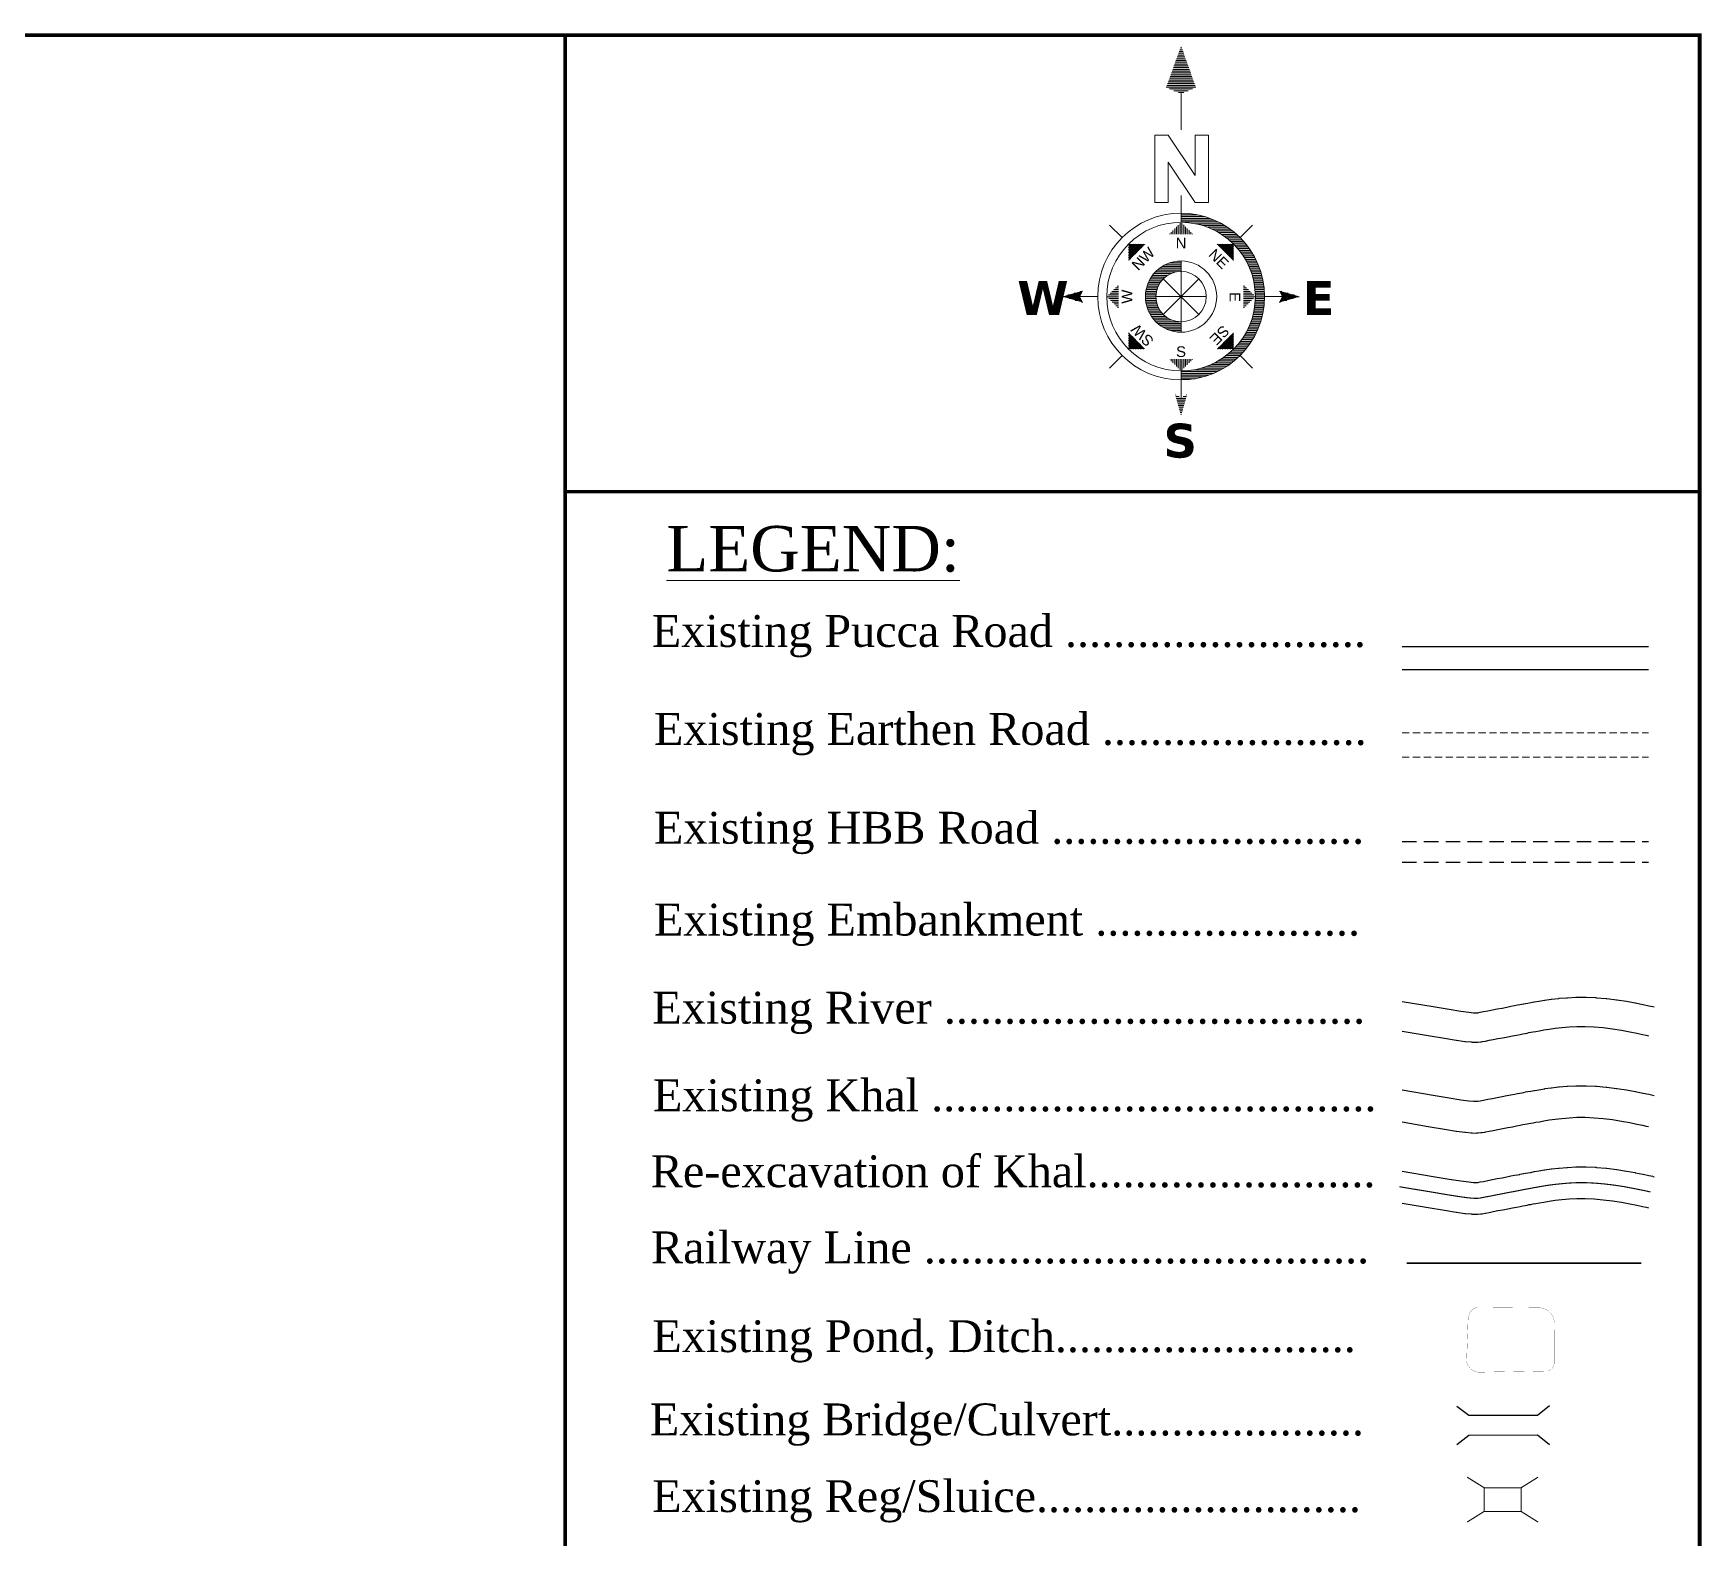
# Model space of a CAD drawing. Header units: millimetres. Extents: x 103 to 31621, y -111783 to -48.
# Drawn here: x 30475 to 31621, y -110786 to -109752 of the extents above; entities that cross this region are included whole.
import ezdxf
from ezdxf.enums import TextEntityAlignment as Align

# ---------------------------------------------------------------- set-up
doc = ezdxf.new("R2010")
doc.units = ezdxf.units.MM
doc.header["$MEASUREMENT"] = 0
for name, pattern in [('CENTERX2', [4, 2.5, -0.5, 0.5, -0.5]), ('DASHED2', [0.375, 0.25, -0.125]), ('HIDDENX2', [0.75, 0.5, -0.25]), ('PHANTOM2', [1.25, 0.625, -0.125, 0.125, -0.125, 0.125, -0.125])]:
    doc.linetypes.add(name, pattern=pattern)
for name, color, linetype in [('boundary', 7, 'Continuous'), ('Earthen Emb', 42, 'Continuous'), ('HBB_BFS Road', 7, 'DASHED2'), ('Khal', 4, 'Continuous'), ('RIVER', 150, 'Continuous')]:
    doc.layers.add(name, color=color, linetype=linetype)
for name, color, linetype, lineweight in [('Bridge or Culvert', 7, 'Continuous', 25), ('Earthan Road', 7, 'DASHED2', 9), ('Existing Str', 7, 'PHANTOM2', 35), ('line', 10, 'Continuous', 9), ('OUTLINE', 7, 'Continuous', 15), ('p2', 32, 'Continuous', 15), ('Pond or Ditch', 7, 'Continuous', 9), ('PUCCA ROAD', 1, 'Continuous', 30), ('Rail Line', 14, 'TRACKS', 35)]:
    doc.layers.add(name, color=color, linetype=linetype, lineweight=lineweight)
doc.styles.add('b', font='times.ttf')
doc.styles.add('LEG', font='romantic.ttf')
doc.styles.add('Romans', font='arial.ttf')
doc.styles.get("Standard").update_dxf_attribs({"font": 'arial.ttf'})
doc.linetypes.add('TRACKS', pattern='A,0.15,[130,ltypeshp.shx,S=0.25,R=0,X=0,Y=0],0.15', length=0.3)
pattern_1 = [(360, (26.19663, 31.512), (2e-14, 0.2822134), [])]
pattern_2 = [(360, (26.19663, 27.11894), (2e-14, 0.2822134), [])]
pattern_3 = [(180, (26.19663, 27.11894), (2e-14, 0.2822134), [])]
pattern_4 = [(45, (26.19663, 27.11894), (-0.199555, 0.199555), [])]
pattern_5 = [(90, (26.19663, 27.11894), (-0.2822134, 2e-14), [])]
pattern_6 = [(135, (26.19663, 27.11894), (-0.199555, -0.199555), [])]
pattern_7 = [(180, (26.19663, 27.11894), (-2e-14, -0.2822134), [])]
pattern_8 = [(225, (26.19663, 27.11894), (0.199555, -0.199555), [])]
pattern_9 = [(270, (26.19663, 27.11894), (0.2822134, -2e-14), [])]
pattern_10 = [(315, (26.19663, 27.11894), (0.199555, 0.199555), [])]

# ---------------------------------------------------------------- blocks, each defined once
blk = doc.blocks.new('A$C5FE22593')
h = blk.add_hatch()
h.set_pattern_fill('_USER', color=11, scale=0.282213, style=0, pattern_type=0)
h.set_pattern_definition(pattern_1)
h.paths.add_polyline_path([(26.2, 66.79), (23.84, 60.2), (26.2, 59.26), (28.55, 60.2)])
h = blk.add_hatch()
h.set_pattern_fill('_USER', color=11, scale=0.282213, style=0, pattern_type=0)
h.set_pattern_definition(pattern_1)
h.paths.add_polyline_path([(26.2, 66.79), (23.84, 60.2), (26.2, 59.26), (28.55, 60.2)])
h = blk.add_hatch()
h.set_pattern_fill('_USER', color=11, scale=0.282213, style=0, pattern_type=0)
h.set_pattern_definition(pattern_1)
h.paths.add_polyline_path([(26.2, 66.79), (23.84, 60.2), (26.2, 59.26), (28.55, 60.2)])
h = blk.add_hatch()
h.set_pattern_fill('_USER', color=11, scale=0.282213, style=0, pattern_type=0)
h.set_pattern_definition(pattern_1)
h.paths.add_polyline_path([(26.2, 66.79), (23.84, 60.2), (26.2, 59.26), (28.55, 60.2)])
h = blk.add_hatch(color=11)
h.paths.add_polyline_path([(26.2, 15.36), (26.2, 13.92, 1), (26.2, 40.32), (26.2, 38.88, -1)])
h.paths.add_polyline_path([(26.2, 31.11), (26.2, 32.76, 1), (26.2, 21.47), (26.2, 23.13, -1)])
h = blk.add_hatch(color=11)
h.paths.add_polyline_path([(26.2, 15.36), (26.2, 13.92, 1), (26.2, 40.32), (26.2, 38.88, -1)])
h.paths.add_polyline_path([(26.2, 31.11), (26.2, 32.76, 1), (26.2, 21.47), (26.2, 23.13, -1)])
h = blk.add_hatch(color=11)
h.paths.add_polyline_path([(26.2, 15.36), (26.2, 13.92, 1), (26.2, 40.32), (26.2, 38.88, -1)])
h.paths.add_polyline_path([(26.2, 31.11), (26.2, 32.76, 1), (26.2, 21.47), (26.2, 23.13, -1)])
h = blk.add_hatch(color=11)
h.paths.add_polyline_path([(26.2, 15.36), (26.2, 13.92, 1), (26.2, 40.32), (26.2, 38.88, -1)])
h.paths.add_polyline_path([(26.2, 31.11), (26.2, 32.76, 1), (26.2, 21.47), (26.2, 23.13, -1)])
h = blk.add_hatch()
h.set_pattern_fill('_USER', color=11, scale=0.282213, style=0, pattern_type=0)
h.set_pattern_definition(pattern_2)
h.paths.add_polyline_path([(39.4, 27.12, 0.414214), (26.2, 40.32), (26.2, 38.88, -0.414214), (37.96, 27.12, -0.414214), (26.2, 15.36), (26.2, 13.92, 0.414214)])
h = blk.add_hatch()
h.set_pattern_fill('_USER', color=11, scale=0.282213, style=0, pattern_type=0)
h.set_pattern_definition(pattern_2)
h.paths.add_polyline_path([(39.4, 27.12, 0.414214), (26.2, 40.32), (26.2, 38.88, -0.414214), (37.96, 27.12, -0.414214), (26.2, 15.36), (26.2, 13.92, 0.414214)])
h = blk.add_hatch()
h.set_pattern_fill('_USER', color=11, scale=0.282213, style=0, pattern_type=0)
h.set_pattern_definition(pattern_2)
h.paths.add_polyline_path([(39.4, 27.12, 0.414214), (26.2, 40.32), (26.2, 38.88, -0.414214), (37.96, 27.12, -0.414214), (26.2, 15.36), (26.2, 13.92, 0.414214)])
h = blk.add_hatch()
h.set_pattern_fill('_USER', color=11, scale=0.282213, style=0, pattern_type=0)
h.set_pattern_definition(pattern_2)
h.paths.add_polyline_path([(39.4, 27.12, 0.414214), (26.2, 40.32), (26.2, 38.88, -0.414214), (37.96, 27.12, -0.414214), (26.2, 15.36), (26.2, 13.92, 0.414214)])
h = blk.add_hatch()
h.set_pattern_fill('_USER', color=11, scale=0.282213, angle=90, style=0, pattern_type=0)
h.set_pattern_definition(pattern_5)
h.paths.add_polyline_path([(28.08, 37), (26.2, 38.88), (24.32, 37)])
h = blk.add_hatch()
h.set_pattern_fill('_USER', color=11, scale=0.282213, angle=90, style=0, pattern_type=0)
h.set_pattern_definition(pattern_5)
h.paths.add_polyline_path([(28.08, 37), (26.2, 38.88), (24.32, 37)])
h = blk.add_hatch()
h.set_pattern_fill('_USER', color=11, scale=0.282213, angle=90, style=0, pattern_type=0)
h.set_pattern_definition(pattern_5)
h.paths.add_polyline_path([(28.08, 37), (26.2, 38.88), (24.32, 37)])
h = blk.add_hatch()
h.set_pattern_fill('_USER', color=11, scale=0.282213, angle=90, style=0, pattern_type=0)
h.set_pattern_definition(pattern_5)
h.paths.add_polyline_path([(28.08, 37), (26.2, 38.88), (24.32, 37)])
h = blk.add_hatch()
h.set_pattern_fill('_USER', color=11, scale=0.282213, angle=135, style=0, pattern_type=0)
h.set_pattern_definition(pattern_6)
h.paths.add_polyline_path([(20.54, 35.43), (17.88, 35.43), (17.88, 32.77)])
h = blk.add_hatch()
h.set_pattern_fill('_USER', color=11, scale=0.282213, angle=135, style=0, pattern_type=0)
h.set_pattern_definition(pattern_6)
h.paths.add_polyline_path([(20.54, 35.43), (17.88, 35.43), (17.88, 32.77)])
h = blk.add_hatch()
h.set_pattern_fill('_USER', color=11, scale=0.282213, angle=135, style=0, pattern_type=0)
h.set_pattern_definition(pattern_6)
h.paths.add_polyline_path([(20.54, 35.43), (17.88, 35.43), (17.88, 32.77)])
h = blk.add_hatch()
h.set_pattern_fill('_USER', color=11, scale=0.282213, angle=135, style=0, pattern_type=0)
h.set_pattern_definition(pattern_6)
h.paths.add_polyline_path([(20.54, 35.43), (17.88, 35.43), (17.88, 32.77)])
h = blk.add_hatch()
h.set_pattern_fill('_USER', color=11, scale=0.282213, angle=45, style=0, pattern_type=0)
h.set_pattern_definition(pattern_4)
h.paths.add_polyline_path([(34.51, 32.77), (34.51, 35.43), (31.85, 35.43)])
h = blk.add_hatch()
h.set_pattern_fill('_USER', color=11, scale=0.282213, angle=45, style=0, pattern_type=0)
h.set_pattern_definition(pattern_4)
h.paths.add_polyline_path([(34.51, 32.77), (34.51, 35.43), (31.85, 35.43)])
h = blk.add_hatch()
h.set_pattern_fill('_USER', color=11, scale=0.282213, angle=45, style=0, pattern_type=0)
h.set_pattern_definition(pattern_4)
h.paths.add_polyline_path([(34.51, 32.77), (34.51, 35.43), (31.85, 35.43)])
h = blk.add_hatch()
h.set_pattern_fill('_USER', color=11, scale=0.282213, angle=45, style=0, pattern_type=0)
h.set_pattern_definition(pattern_4)
h.paths.add_polyline_path([(34.51, 32.77), (34.51, 35.43), (31.85, 35.43)])
h = blk.add_hatch()
h.set_pattern_fill('_USER', color=11, scale=0.282213, style=0, pattern_type=0)
h.set_pattern_definition(pattern_2)
h.paths.add_polyline_path([(26.2, 31.11), (26.2, 32.76, 0.414214), (20.55, 27.12, 0.414214), (26.2, 21.47), (26.2, 23.13, -0.414214), (22.21, 27.12, -0.414214)])
h = blk.add_hatch()
h.set_pattern_fill('_USER', color=11, scale=0.282213, style=0, pattern_type=0)
h.set_pattern_definition(pattern_2)
h.paths.add_polyline_path([(26.2, 31.11), (26.2, 32.76, 0.414214), (20.55, 27.12, 0.414214), (26.2, 21.47), (26.2, 23.13, -0.414214), (22.21, 27.12, -0.414214)])
h = blk.add_hatch()
h.set_pattern_fill('_USER', color=11, scale=0.282213, style=0, pattern_type=0)
h.set_pattern_definition(pattern_2)
h.paths.add_polyline_path([(26.2, 31.11), (26.2, 32.76, 0.414214), (20.55, 27.12, 0.414214), (26.2, 21.47), (26.2, 23.13, -0.414214), (22.21, 27.12, -0.414214)])
h = blk.add_hatch()
h.set_pattern_fill('_USER', color=11, scale=0.282213, style=0, pattern_type=0)
h.set_pattern_definition(pattern_2)
h.paths.add_polyline_path([(26.2, 31.11), (26.2, 32.76, 0.414214), (20.55, 27.12, 0.414214), (26.2, 21.47), (26.2, 23.13, -0.414214), (22.21, 27.12, -0.414214)])
h = blk.add_hatch()
h.set_pattern_fill('_USER', color=11, scale=0.282213, style=0, pattern_type=0)
h.set_pattern_definition(pattern_3)
h.paths.add_polyline_path([(10.67, 26.18), (10.2, 27.12), (10.67, 28.06), (7.38, 27.12)])
h = blk.add_hatch()
h.set_pattern_fill('_USER', color=11, scale=0.282213, style=0, pattern_type=0)
h.set_pattern_definition(pattern_3)
h.paths.add_polyline_path([(10.67, 26.18), (10.2, 27.12), (10.67, 28.06), (7.38, 27.12)])
h = blk.add_hatch()
h.set_pattern_fill('_USER', color=11, scale=0.282213, style=0, pattern_type=0)
h.set_pattern_definition(pattern_3)
h.paths.add_polyline_path([(10.67, 26.18), (10.2, 27.12), (10.67, 28.06), (7.38, 27.12)])
h = blk.add_hatch()
h.set_pattern_fill('_USER', color=11, scale=0.282213, style=0, pattern_type=0)
h.set_pattern_definition(pattern_3)
h.paths.add_polyline_path([(10.67, 26.18), (10.2, 27.12), (10.67, 28.06), (7.38, 27.12)])
h = blk.add_hatch()
h.set_pattern_fill('_USER', color=11, scale=0.282213, angle=180, style=0, pattern_type=0)
h.set_pattern_definition(pattern_7)
h.paths.add_polyline_path([(16.32, 29), (14.44, 27.12), (16.32, 25.24)])
h = blk.add_hatch()
h.set_pattern_fill('_USER', color=11, scale=0.282213, angle=180, style=0, pattern_type=0)
h.set_pattern_definition(pattern_7)
h.paths.add_polyline_path([(16.32, 29), (14.44, 27.12), (16.32, 25.24)])
h = blk.add_hatch()
h.set_pattern_fill('_USER', color=11, scale=0.282213, angle=180, style=0, pattern_type=0)
h.set_pattern_definition(pattern_7)
h.paths.add_polyline_path([(16.32, 29), (14.44, 27.12), (16.32, 25.24)])
h = blk.add_hatch()
h.set_pattern_fill('_USER', color=11, scale=0.282213, angle=180, style=0, pattern_type=0)
h.set_pattern_definition(pattern_7)
h.paths.add_polyline_path([(16.32, 29), (14.44, 27.12), (16.32, 25.24)])
h = blk.add_hatch()
h.set_pattern_fill('_USER', color=11, scale=0.282213, style=0, pattern_type=0)
h.set_pattern_definition(pattern_2)
h.paths.add_polyline_path([(36.07, 29), (36.07, 25.24), (37.96, 27.12)])
h = blk.add_hatch()
h.set_pattern_fill('_USER', color=11, scale=0.282213, style=0, pattern_type=0)
h.set_pattern_definition(pattern_2)
h.paths.add_polyline_path([(36.07, 29), (36.07, 25.24), (37.96, 27.12)])
h = blk.add_hatch()
h.set_pattern_fill('_USER', color=11, scale=0.282213, style=0, pattern_type=0)
h.set_pattern_definition(pattern_2)
h.paths.add_polyline_path([(36.07, 29), (36.07, 25.24), (37.96, 27.12)])
h = blk.add_hatch()
h.set_pattern_fill('_USER', color=11, scale=0.282213, style=0, pattern_type=0)
h.set_pattern_definition(pattern_2)
h.paths.add_polyline_path([(36.07, 29), (36.07, 25.24), (37.96, 27.12)])
h = blk.add_hatch()
h.set_pattern_fill('_USER', color=11, scale=0.282213, style=0, pattern_type=0)
h.set_pattern_definition(pattern_2)
h.paths.add_polyline_path([(45.01, 27.12), (41.72, 28.06), (42.19, 27.12), (41.72, 26.18)])
h = blk.add_hatch()
h.set_pattern_fill('_USER', color=11, scale=0.282213, style=0, pattern_type=0)
h.set_pattern_definition(pattern_2)
h.paths.add_polyline_path([(45.01, 27.12), (41.72, 28.06), (42.19, 27.12), (41.72, 26.18)])
h = blk.add_hatch()
h.set_pattern_fill('_USER', color=11, scale=0.282213, style=0, pattern_type=0)
h.set_pattern_definition(pattern_2)
h.paths.add_polyline_path([(45.01, 27.12), (41.72, 28.06), (42.19, 27.12), (41.72, 26.18)])
h = blk.add_hatch()
h.set_pattern_fill('_USER', color=11, scale=0.282213, style=0, pattern_type=0)
h.set_pattern_definition(pattern_2)
h.paths.add_polyline_path([(45.01, 27.12), (41.72, 28.06), (42.19, 27.12), (41.72, 26.18)])
h = blk.add_hatch()
h.set_pattern_fill('_USER', color=11, scale=0.282213, angle=-135, style=0, pattern_type=0)
h.set_pattern_definition(pattern_8)
h.paths.add_polyline_path([(17.88, 21.46), (17.88, 18.8), (20.54, 18.8)])
h = blk.add_hatch()
h.set_pattern_fill('_USER', color=11, scale=0.282213, angle=-135, style=0, pattern_type=0)
h.set_pattern_definition(pattern_8)
h.paths.add_polyline_path([(17.88, 21.46), (17.88, 18.8), (20.54, 18.8)])
h = blk.add_hatch()
h.set_pattern_fill('_USER', color=11, scale=0.282213, angle=-135, style=0, pattern_type=0)
h.set_pattern_definition(pattern_8)
h.paths.add_polyline_path([(17.88, 21.46), (17.88, 18.8), (20.54, 18.8)])
h = blk.add_hatch()
h.set_pattern_fill('_USER', color=11, scale=0.282213, angle=-135, style=0, pattern_type=0)
h.set_pattern_definition(pattern_8)
h.paths.add_polyline_path([(17.88, 21.46), (17.88, 18.8), (20.54, 18.8)])
h = blk.add_hatch()
h.set_pattern_fill('_USER', color=11, scale=0.282213, angle=-45, style=0, pattern_type=0)
h.set_pattern_definition(pattern_10)
h.paths.add_polyline_path([(31.85, 18.8), (34.51, 18.8), (34.51, 21.46)])
h = blk.add_hatch()
h.set_pattern_fill('_USER', color=11, scale=0.282213, angle=-45, style=0, pattern_type=0)
h.set_pattern_definition(pattern_10)
h.paths.add_polyline_path([(31.85, 18.8), (34.51, 18.8), (34.51, 21.46)])
h = blk.add_hatch()
h.set_pattern_fill('_USER', color=11, scale=0.282213, angle=-45, style=0, pattern_type=0)
h.set_pattern_definition(pattern_10)
h.paths.add_polyline_path([(31.85, 18.8), (34.51, 18.8), (34.51, 21.46)])
h = blk.add_hatch()
h.set_pattern_fill('_USER', color=11, scale=0.282213, angle=-45, style=0, pattern_type=0)
h.set_pattern_definition(pattern_10)
h.paths.add_polyline_path([(31.85, 18.8), (34.51, 18.8), (34.51, 21.46)])
h = blk.add_hatch()
h.set_pattern_fill('_USER', color=11, scale=0.282213, angle=-90, style=0, pattern_type=0)
h.set_pattern_definition(pattern_9)
h.paths.add_polyline_path([(24.32, 17.24), (26.2, 15.36), (28.08, 17.24)])
h = blk.add_hatch()
h.set_pattern_fill('_USER', color=11, scale=0.282213, angle=-90, style=0, pattern_type=0)
h.set_pattern_definition(pattern_9)
h.paths.add_polyline_path([(24.32, 17.24), (26.2, 15.36), (28.08, 17.24)])
h = blk.add_hatch()
h.set_pattern_fill('_USER', color=11, scale=0.282213, angle=-90, style=0, pattern_type=0)
h.set_pattern_definition(pattern_9)
h.paths.add_polyline_path([(24.32, 17.24), (26.2, 15.36), (28.08, 17.24)])
h = blk.add_hatch()
h.set_pattern_fill('_USER', color=11, scale=0.282213, angle=-90, style=0, pattern_type=0)
h.set_pattern_definition(pattern_9)
h.paths.add_polyline_path([(24.32, 17.24), (26.2, 15.36), (28.08, 17.24)])
h = blk.add_hatch()
h.set_pattern_fill('_USER', color=11, scale=0.282213, style=0, pattern_type=0)
h.set_pattern_definition(pattern_2)
h.paths.add_polyline_path([(27.14, 11.6), (26.2, 11.13), (25.26, 11.6), (26.2, 8.3)])
h = blk.add_hatch()
h.set_pattern_fill('_USER', color=11, scale=0.282213, style=0, pattern_type=0)
h.set_pattern_definition(pattern_2)
h.paths.add_polyline_path([(27.14, 11.6), (26.2, 11.13), (25.26, 11.6), (26.2, 8.3)])
h = blk.add_hatch()
h.set_pattern_fill('_USER', color=11, scale=0.282213, style=0, pattern_type=0)
h.set_pattern_definition(pattern_2)
h.paths.add_polyline_path([(27.14, 11.6), (26.2, 11.13), (25.26, 11.6), (26.2, 8.3)])
h = blk.add_hatch()
h.set_pattern_fill('_USER', color=11, scale=0.282213, style=0, pattern_type=0)
h.set_pattern_definition(pattern_2)
h.paths.add_polyline_path([(27.14, 11.6), (26.2, 11.13), (25.26, 11.6), (26.2, 8.3)])
at = {"color": 11}
for p, q in [((26.2, 53.5), (26.2, 59.26)), ((26.2, 53.5), (26.2, 59.26)), ((26.2, 53.5), (26.2, 59.26)), ((26.2, 53.5), (26.2, 59.26)), ((26.2, 40.32), (26.2, 43.11)), ((26.2, 40.32), (26.2, 43.11)), ((26.2, 40.32), (26.2, 43.11)), ((26.2, 40.32), (26.2, 43.11)), ((26.2, 40.32), (26.2, 38.88)), ((26.2, 40.32), (26.2, 38.88)), ((26.2, 40.32), (26.2, 38.88)), ((26.2, 40.32), (26.2, 38.88)), ((16.86, 36.46), (14.89, 38.43)), ((16.86, 36.46), (14.89, 38.43)), ((16.86, 36.46), (14.89, 38.43)), ((16.86, 36.46), (14.89, 38.43)), ((35.53, 36.46), (37.5, 38.43)), ((35.53, 36.46), (37.5, 38.43)), ((35.53, 36.46), (37.5, 38.43)), ((35.53, 36.46), (37.5, 38.43)), ((26.2, 31.11), (26.2, 32.76)), ((26.2, 31.11), (26.2, 32.76)), ((26.2, 31.11), (26.2, 32.76)), ((26.2, 31.11), (26.2, 32.76)), ((23.37, 24.3), (29.02, 29.94)), ((29.02, 24.3), (23.37, 29.94)), ((29.02, 29.94), (23.37, 24.3)), ((23.37, 29.94), (29.02, 24.3)), ((23.37, 24.3), (29.02, 29.94)), ((29.02, 24.3), (23.37, 29.94)), ((29.02, 29.94), (23.37, 24.3)), ((23.37, 29.94), (29.02, 24.3)), ((23.37, 24.3), (29.02, 29.94)), ((29.02, 24.3), (23.37, 29.94)), ((29.02, 29.94), (23.37, 24.3)), ((23.37, 29.94), (29.02, 24.3)), ((23.37, 24.3), (29.02, 29.94)), ((29.02, 24.3), (23.37, 29.94)), ((29.02, 29.94), (23.37, 24.3)), ((23.37, 29.94), (29.02, 24.3)), ((26.2, 23.13), (26.2, 31.11)), ((26.2, 31.11), (26.2, 23.13)), ((26.2, 23.13), (26.2, 31.11)), ((26.2, 31.11), (26.2, 23.13)), ((26.2, 23.13), (26.2, 31.11)), ((26.2, 31.11), (26.2, 23.13)), ((26.2, 23.13), (26.2, 31.11)), ((26.2, 31.11), (26.2, 23.13)), ((12.99, 27.12), (10.2, 27.12)), ((12.99, 27.12), (10.2, 27.12)), ((12.99, 27.12), (10.2, 27.12)), ((12.99, 27.12), (10.2, 27.12)), ((22.21, 27.12), (30.19, 27.12)), ((30.19, 27.12), (22.21, 27.12)), ((22.21, 27.12), (30.19, 27.12)), ((30.19, 27.12), (22.21, 27.12)), ((22.21, 27.12), (30.19, 27.12)), ((30.19, 27.12), (22.21, 27.12)), ((22.21, 27.12), (30.19, 27.12)), ((30.19, 27.12), (22.21, 27.12)), ((39.4, 27.12), (42.19, 27.12)), ((39.4, 27.12), (42.19, 27.12)), ((39.4, 27.12), (42.19, 27.12)), ((39.4, 27.12), (42.19, 27.12)), ((26.2, 23.13), (26.2, 21.47)), ((26.2, 23.13), (26.2, 21.47)), ((26.2, 23.13), (26.2, 21.47)), ((26.2, 23.13), (26.2, 21.47)), ((16.86, 17.78), (14.89, 15.81)), ((16.86, 17.78), (14.89, 15.81)), ((16.86, 17.78), (14.89, 15.81)), ((16.86, 17.78), (14.89, 15.81)), ((35.53, 17.78), (37.5, 15.81)), ((35.53, 17.78), (37.5, 15.81)), ((35.53, 17.78), (37.5, 15.81)), ((35.53, 17.78), (37.5, 15.81)), ((26.2, 13.92), (26.2, 15.36)), ((26.2, 13.92), (26.2, 15.36)), ((26.2, 13.92), (26.2, 15.36)), ((26.2, 13.92), (26.2, 15.36)), ((26.2, 13.92), (26.2, 11.13)), ((26.2, 13.92), (26.2, 11.13)), ((26.2, 13.92), (26.2, 11.13)), ((26.2, 13.92), (26.2, 11.13))]:
    blk.add_line(p, q, dxfattribs=at)
at = {"color": 1}
for p, q in [((22.03, 52.68), (24.16, 52.68)), ((22.03, 42.01), (22.03, 52.68)), ((22.03, 52.68), (24.16, 52.68)), ((22.03, 42.01), (22.03, 52.68)), ((22.03, 52.68), (24.16, 52.68)), ((22.03, 42.01), (22.03, 52.68)), ((22.03, 52.68), (24.16, 52.68)), ((22.03, 42.01), (22.03, 52.68)), ((24.16, 52.68), (28.43, 46.28)), ((24.16, 52.68), (28.43, 46.28)), ((24.16, 52.68), (28.43, 46.28)), ((24.16, 52.68), (28.43, 46.28)), ((28.43, 52.68), (30.56, 52.68)), ((28.43, 46.28), (28.43, 52.68)), ((28.43, 52.68), (30.56, 52.68)), ((28.43, 46.28), (28.43, 52.68)), ((28.43, 52.68), (30.56, 52.68)), ((28.43, 46.28), (28.43, 52.68)), ((28.43, 52.68), (30.56, 52.68)), ((28.43, 46.28), (28.43, 52.68)), ((30.56, 52.68), (30.56, 42.01)), ((30.56, 52.68), (30.56, 42.01)), ((30.56, 52.68), (30.56, 42.01)), ((30.56, 52.68), (30.56, 42.01)), ((24.16, 48.41), (24.16, 42.01)), ((28.43, 42.01), (24.16, 48.41)), ((24.16, 48.41), (24.16, 42.01)), ((28.43, 42.01), (24.16, 48.41)), ((24.16, 48.41), (24.16, 42.01)), ((28.43, 42.01), (24.16, 48.41)), ((24.16, 48.41), (24.16, 42.01)), ((28.43, 42.01), (24.16, 48.41)), ((24.16, 42.01), (22.03, 42.01)), ((24.16, 42.01), (22.03, 42.01)), ((24.16, 42.01), (22.03, 42.01)), ((24.16, 42.01), (22.03, 42.01)), ((30.56, 42.01), (28.43, 42.01)), ((30.56, 42.01), (28.43, 42.01)), ((30.56, 42.01), (28.43, 42.01)), ((30.56, 42.01), (28.43, 42.01))]:
    blk.add_line(p, q, dxfattribs=at)
at = {"color": 11}
for radius in [13.2, 13.2, 13.2, 13.2, 11.76, 11.76, 11.76, 11.76, 5.64, 5.64, 5.64, 5.64, 3.99, 3.99, 3.99, 3.99]:
    blk.add_circle((26.2, 27.12), radius, dxfattribs=at)
for points in [[(26.2, 66.79), (23.84, 60.2), (26.2, 59.26)], [(26.2, 66.79), (23.84, 60.2), (26.2, 59.26)], [(26.2, 66.79), (23.84, 60.2), (26.2, 59.26)], [(26.2, 66.79), (23.84, 60.2), (26.2, 59.26)], [(26.2, 59.26), (28.55, 60.2), (26.2, 66.79)], [(26.2, 59.26), (28.55, 60.2), (26.2, 66.79)], [(26.2, 59.26), (28.55, 60.2), (26.2, 66.79)], [(26.2, 59.26), (28.55, 60.2), (26.2, 66.79)], [(26.2, 38.88), (28.08, 37), (24.32, 37)], [(26.2, 38.88), (28.08, 37), (24.32, 37)], [(26.2, 38.88), (28.08, 37), (24.32, 37)], [(26.2, 38.88), (28.08, 37), (24.32, 37)], [(17.88, 35.43), (20.54, 35.43), (17.88, 32.77)], [(17.88, 35.43), (20.54, 35.43), (17.88, 32.77)], [(17.88, 35.43), (20.54, 35.43), (17.88, 32.77)], [(17.88, 35.43), (20.54, 35.43), (17.88, 32.77)], [(34.51, 35.43), (34.51, 32.77), (31.85, 35.43)], [(34.51, 35.43), (34.51, 32.77), (31.85, 35.43)], [(34.51, 35.43), (34.51, 32.77), (31.85, 35.43)], [(34.51, 35.43), (34.51, 32.77), (31.85, 35.43)], [(7.38, 27.12), (10.67, 28.06), (10.2, 27.12)], [(7.38, 27.12), (10.67, 28.06), (10.2, 27.12)], [(7.38, 27.12), (10.67, 28.06), (10.2, 27.12)], [(7.38, 27.12), (10.67, 28.06), (10.2, 27.12)], [(10.67, 26.18), (10.2, 27.12), (7.38, 27.12)], [(10.67, 26.18), (10.2, 27.12), (7.38, 27.12)], [(10.67, 26.18), (10.2, 27.12), (7.38, 27.12)], [(10.67, 26.18), (10.2, 27.12), (7.38, 27.12)], [(14.44, 27.12), (16.32, 29), (16.32, 25.24)], [(14.44, 27.12), (16.32, 29), (16.32, 25.24)], [(14.44, 27.12), (16.32, 29), (16.32, 25.24)], [(14.44, 27.12), (16.32, 29), (16.32, 25.24)], [(37.96, 27.12), (36.07, 25.24), (36.07, 29)], [(37.96, 27.12), (36.07, 25.24), (36.07, 29)], [(37.96, 27.12), (36.07, 25.24), (36.07, 29)], [(37.96, 27.12), (36.07, 25.24), (36.07, 29)], [(41.72, 28.06), (42.19, 27.12), (45.01, 27.12)], [(41.72, 28.06), (42.19, 27.12), (45.01, 27.12)], [(41.72, 28.06), (42.19, 27.12), (45.01, 27.12)], [(41.72, 28.06), (42.19, 27.12), (45.01, 27.12)], [(45.01, 27.12), (41.72, 26.18), (42.19, 27.12)], [(45.01, 27.12), (41.72, 26.18), (42.19, 27.12)], [(45.01, 27.12), (41.72, 26.18), (42.19, 27.12)], [(45.01, 27.12), (41.72, 26.18), (42.19, 27.12)], [(17.88, 18.8), (17.88, 21.46), (20.54, 18.8)], [(17.88, 18.8), (17.88, 21.46), (20.54, 18.8)], [(17.88, 18.8), (17.88, 21.46), (20.54, 18.8)], [(17.88, 18.8), (17.88, 21.46), (20.54, 18.8)], [(34.51, 18.8), (31.85, 18.8), (34.51, 21.46)], [(34.51, 18.8), (31.85, 18.8), (34.51, 21.46)], [(34.51, 18.8), (31.85, 18.8), (34.51, 21.46)], [(34.51, 18.8), (31.85, 18.8), (34.51, 21.46)], [(26.2, 15.36), (24.32, 17.24), (28.08, 17.24)], [(26.2, 15.36), (24.32, 17.24), (28.08, 17.24)], [(26.2, 15.36), (24.32, 17.24), (28.08, 17.24)], [(26.2, 15.36), (24.32, 17.24), (28.08, 17.24)], [(26.2, 8.3), (25.26, 11.6), (26.2, 11.13)], [(26.2, 8.3), (25.26, 11.6), (26.2, 11.13)], [(26.2, 8.3), (25.26, 11.6), (26.2, 11.13)], [(26.2, 8.3), (25.26, 11.6), (26.2, 11.13)], [(27.14, 11.6), (26.2, 11.13), (26.2, 8.3)], [(27.14, 11.6), (26.2, 11.13), (26.2, 8.3)], [(27.14, 11.6), (26.2, 11.13), (26.2, 8.3)], [(27.14, 11.6), (26.2, 11.13), (26.2, 8.3)]]:
    blk.add_solid(points, dxfattribs=at)
at = {"color": 11, "style": 'Romans'}
for s, height, rotation, p in [('NW', 1.693, 45, (20.81, 32.51)), ('NW', 1.693, 45, (20.81, 32.51)), ('NW', 1.693, 45, (20.81, 32.51)), ('NW', 1.693, 45, (20.81, 32.51)), ('NE', 1.693, 315, (31.57, 32.5)), ('NE', 1.693, 315, (31.57, 32.5)), ('NE', 1.693, 315, (31.57, 32.5)), ('NE', 1.693, 315, (31.57, 32.5)), ('W', 1.69, 90, (18.48, 27.11)), ('W', 1.69, 90, (18.48, 27.11)), ('W', 1.69, 90, (18.48, 27.11)), ('W', 1.69, 90, (18.48, 27.11)), ('E', 1.69, 270, (33.89, 27.05)), ('E', 1.69, 270, (33.89, 27.05)), ('E', 1.69, 270, (33.89, 27.05)), ('E', 1.69, 270, (33.89, 27.05)), ('SW', 1.693, 135, (20.67, 21.59)), ('SW', 1.693, 135, (20.67, 21.59)), ('SW', 1.693, 135, (20.67, 21.59)), ('SW', 1.693, 135, (20.67, 21.59)), ('SE', 1.693, 225, (31.7, 21.6)), ('SE', 1.693, 225, (31.7, 21.6)), ('SE', 1.693, 225, (31.7, 21.6)), ('SE', 1.693, 225, (31.7, 21.6))]:
    blk.add_text(s, height=height, rotation=rotation, dxfattribs=at).set_placement(p, align=Align.CENTER)
for s, p in [('N', (26.2, 34.74)), ('N', (26.2, 34.74)), ('N', (26.2, 34.74)), ('N', (26.2, 34.74)), ('S', (26.19, 17.56)), ('S', (26.19, 17.56)), ('S', (26.19, 17.56)), ('S', (26.19, 17.56))]:
    blk.add_text(s, height=1.69, dxfattribs=at).set_placement(p, align=Align.CENTER)
at = {"layer": 'p2', "color": 1, "char_height": 5.3676, "attachment_point": 5}
for s, insert in [('{\\fVerdana|b1|i0|c0|p34;W}', (4.33, 26.9)), ('{\\fVerdana|b1|i0|c0|p34;W}', (4.33, 26.9)), ('{\\fVerdana|b1|i0|c0|p34;W}', (4.33, 26.9)), ('{\\fVerdana|b1|i0|c0|p34;W}', (4.33, 26.9)), ('{\\fVerdana|b1|i0|c0|p34;E}', (47.97, 26.9)), ('{\\fVerdana|b1|i0|c0|p34;E}', (47.97, 26.9)), ('{\\fVerdana|b1|i0|c0|p34;E}', (47.97, 26.9)), ('{\\fVerdana|b1|i0|c0|p34;E}', (47.97, 26.9)), ('{\\fVerdana|b1|i0|c0|p34;S}', (26.07, 4.27)), ('{\\fVerdana|b1|i0|c0|p34;S}', (26.07, 4.27)), ('{\\fVerdana|b1|i0|c0|p34;S}', (26.07, 4.27)), ('{\\fVerdana|b1|i0|c0|p34;S}', (26.07, 4.27))]:
    blk.add_mtext(s, dxfattribs=dict(at, insert=insert))

msp = doc.modelspace()

# ---------------------------------------------------------------- linework, layer by layer
at = {"layer": 'boundary', "color": 0}
for points, const_width in [([(28775.2, -109753.5), (31620, -109753.5), (31620, -111781.4), (28775.2, -111781.4), (28775.2, -109753.5)], 2.6), ([(30840.6, -111302.4), (30840.6, -109753.5)], 2.52), ([(30840.6, -110067.2), (31620, -110067.2)], 2.22)]:
    msp.add_lwpolyline(points, dxfattribs=dict(at, const_width=const_width))
at = {"layer": 'Bridge or Culvert', "color": 7, "linetype": 'Continuous', "lineweight": 30}
for points in [[(31453.1, -110695.4), (31461.5, -110701.7), (31508.5, -110701.6), (31516.8, -110695)], [(31453.2, -110721.8), (31461.5, -110715.4), (31508.6, -110715.2), (31516.9, -110721.7)]]:
    msp.add_lwpolyline(points, dxfattribs=at)
at = {"layer": 'Earthan Road', "color": 7, "linetype": 'HIDDENX2', "ltscale": 10}
for points in [[(31415.5, -110232.9), (31584.9, -110232.9)], [(31415.5, -110249.5), (31584.8, -110249.5)]]:
    msp.add_lwpolyline(points, dxfattribs=at)
at = {"layer": 'Earthen Emb', "lineweight": 30}
for points in [[(31415.5, -110367.6, 0, 0, 0), (31584.8, -110367.6, 7.23, 7.23, 0)], [(31415.5, -110385.3, 0, 0, 0), (31584.8, -110385.3, 7.23, 7.23, 0)]]:
    msp.add_lwpolyline(points, format="xyseb", dxfattribs=at)
at = {"layer": 'Existing Str', "linetype": 'Continuous', "const_width": 0.758}
for points in [[(31460.2, -110744.2), (31471.9, -110751.5), (31497.3, -110751.5), (31509, -110744.2)], [(31471.9, -110767.8), (31471.9, -110751.5)], [(31497.3, -110767.8), (31497.3, -110751.5)], [(31460.2, -110775.1), (31471.9, -110767.8), (31497.3, -110767.8), (31509, -110775.1)]]:
    msp.add_lwpolyline(points, dxfattribs=at)
at = {"layer": 'HBB_BFS Road', "color": 1, "linetype": 'DASHED2', "lineweight": 25, "ltscale": 40, "flags": 128}
for points in [[(31415.5, -110307.6), (31584.9, -110307.6)], [(31415.5, -110321.8), (31584.8, -110321.8)]]:
    msp.add_lwpolyline(points, dxfattribs=at)
at = {"layer": 'Khal', "color": 4, "linetype": 'Continuous'}
for points in [[(31415.5, -110478.2), (31436.8, -110481.8), (31447.9, -110483.6), (31455.9, -110484.9), (31461.3, -110485.6), (31464.7, -110486), (31466.4, -110486), (31467.5, -110485.9), (31469.1, -110485.7), (31471.5, -110485.2), (31474.4, -110484.6), (31477.6, -110484), (31480.9, -110483.4), (31484.2, -110482.7), (31487.4, -110482.1), (31490.3, -110481.5), (31492.8, -110481.1), (31494.8, -110480.7), (31496.4, -110480.4, -0.000461), (31496.4, -110480.4), (31497.8, -110480.1, -0.000727), (31497.8, -110480.1), (31499, -110479.9, -0.000788), (31499.1, -110479.9), (31500.4, -110479.6, -0.0006), (31500.4, -110479.6), (31501.9, -110479.3, -0.00033), (31502, -110479.3), (31503.9, -110479), (31506.3, -110478.5, -0.000676), (31506.4, -110478.5), (31509.5, -110478, -0.003183), (31509.6, -110478), (31513.4, -110477.4, -0.005207), (31513.6, -110477.3), (31517.9, -110476.7, -0.006703), (31518.2, -110476.7), (31523.1, -110476.1, -0.007978), (31523.4, -110476.1), (31528.8, -110475.6, -0.009172), (31529.1, -110475.6), (31534.9, -110475.3, -0.010353), (31535.4, -110475.3), (31541.5, -110475.3, -0.01156), (31542, -110475.3), (31548.5, -110475.6, -0.011928), (31549, -110475.6), (31555.7, -110476.2, -0.009419), (31556.1, -110476.2), (31562.8, -110477.1, -0.007149), (31563.1, -110477.1), (31569.6, -110478.1, -0.0056), (31569.8, -110478.2), (31575.7, -110479.2, -0.004498), (31575.9, -110479.3), (31580.9, -110480.3, -0.003682), (31581.1, -110480.3), (31585, -110481.2, -0.003044), (31585.1, -110481.2), (31587.7, -110481.8, -0.002369), (31587.8, -110481.8), (31588.7, -110482)], [(31415.5, -110500.2), (31433.5, -110503.2, 0.000575), (31433.5, -110503.2), (31444.6, -110505.1, 0.001752), (31444.7, -110505.1), (31452.8, -110506.4, 0.00424), (31453, -110506.4), (31458.7, -110507.2, 0.009421), (31459.1, -110507.2), (31463, -110507.6, 0.018889), (31463.8, -110507.7), (31466.5, -110507.8, 0.028642), (31467.6, -110507.7), (31469.7, -110507.5, 0.022093), (31470.6, -110507.4), (31472.7, -110507.1, 0.00369), (31472.8, -110507), (31475.3, -110506.5), (31478.2, -110506), (31481.4, -110505.4), (31484.7, -110504.7), (31488.1, -110504.1), (31491.3, -110503.5), (31494.2, -110502.9), (31496.7, -110502.4), (31498.6, -110502), (31500.2, -110501.7), (31501.5, -110501.5), (31502.7, -110501.3), (31504, -110501), (31505.5, -110500.7), (31507.5, -110500.4), (31509.9, -110500), (31512.9, -110499.4), (31516.5, -110498.8), (31520.6, -110498.2), (31525.2, -110497.7), (31530.3, -110497.3), (31535.7, -110497), (31541.4, -110497), (31547.4, -110497.3), (31553.7, -110497.8), (31560.1, -110498.6), (31566.3, -110499.6), (31572, -110500.6), (31576.9, -110501.6), (31580.7, -110502.4), (31583.2, -110503), (31584.8, -110503.3)]]:
    msp.add_lwpolyline(points, format="xyb", dxfattribs=at)
at = {"layer": 'Khal', "color": 3, "lineweight": 25, "ltscale": 0.1}
for points in [[(31415.5, -110534), (31436.8, -110537.6), (31447.9, -110539.4), (31455.9, -110540.6), (31461.3, -110541.4), (31464.7, -110541.8), (31466.4, -110541.8), (31467.5, -110541.7), (31469.1, -110541.4), (31471.5, -110541), (31474.4, -110540.4), (31477.6, -110539.8), (31480.9, -110539.1), (31484.2, -110538.5), (31487.4, -110537.9), (31490.3, -110537.3), (31492.8, -110536.8), (31494.8, -110536.5), (31496.4, -110536.2, -0.000461), (31496.4, -110536.1), (31497.8, -110535.9, -0.000727), (31497.8, -110535.9), (31499, -110535.7, -0.000788), (31499.1, -110535.6), (31500.4, -110535.4, -0.0006), (31500.4, -110535.4), (31501.9, -110535.1, -0.00033), (31502, -110535.1), (31503.9, -110534.8), (31506.3, -110534.3, -0.000676), (31506.4, -110534.3), (31509.5, -110533.8, -0.003183), (31509.6, -110533.8), (31513.4, -110533.1, -0.005207), (31513.6, -110533.1), (31517.9, -110532.5, -0.006703), (31518.2, -110532.4), (31523.1, -110531.9, -0.007978), (31523.4, -110531.9), (31528.8, -110531.4, -0.009172), (31529.1, -110531.4), (31534.9, -110531.1, -0.010353), (31535.4, -110531.1), (31541.5, -110531.1, -0.01156), (31542, -110531.1), (31548.5, -110531.3, -0.011928), (31549, -110531.4), (31555.7, -110532, -0.009419), (31556.1, -110532), (31562.8, -110532.9, -0.007149), (31563.1, -110532.9), (31569.6, -110533.9, -0.0056), (31569.8, -110534), (31575.7, -110535, -0.004498), (31575.9, -110535.1), (31580.9, -110536.1, -0.003682), (31581.1, -110536.1), (31585, -110536.9, -0.003044), (31585.1, -110537), (31587.7, -110537.5, -0.002369), (31587.8, -110537.6), (31588.7, -110537.8)], [(31415.5, -110556), (31433.5, -110559, 0.000575), (31433.5, -110559), (31444.6, -110560.8, 0.001752), (31444.7, -110560.9), (31452.8, -110562.1, 0.00424), (31453, -110562.2), (31458.7, -110563, 0.009421), (31459.1, -110563), (31463, -110563.4, 0.018889), (31463.8, -110563.5), (31466.5, -110563.5, 0.028642), (31467.6, -110563.5), (31469.7, -110563.3, 0.022093), (31470.6, -110563.2), (31472.7, -110562.8, 0.00369), (31472.8, -110562.8), (31475.3, -110562.3), (31478.2, -110561.8), (31481.4, -110561.1), (31484.7, -110560.5), (31488.1, -110559.9), (31491.3, -110559.2), (31494.2, -110558.7), (31496.7, -110558.2), (31498.6, -110557.8), (31500.2, -110557.5), (31501.5, -110557.3), (31502.7, -110557), (31504, -110556.8), (31505.5, -110556.5), (31507.5, -110556.2), (31509.9, -110555.7), (31512.9, -110555.2), (31516.5, -110554.6), (31520.6, -110554), (31525.2, -110553.5), (31530.3, -110553.1), (31535.7, -110552.8), (31541.4, -110552.8), (31547.4, -110553), (31553.7, -110553.6), (31560.1, -110554.4), (31566.3, -110555.4), (31572, -110556.4), (31576.9, -110557.4), (31580.7, -110558.2), (31583.2, -110558.8), (31584.8, -110559.1)]]:
    msp.add_lwpolyline(points, format="xyb", dxfattribs=at)
at = {"layer": 'Khal', "color": 7, "linetype": 'CENTERX2', "lineweight": 30, "ltscale": 5, "const_width": 0.758}
msp.add_lwpolyline([(31413.7, -110544.7), (31435, -110548.2), (31446.1, -110550.1), (31454.3, -110551.4), (31460, -110552.2), (31464, -110552.6), (31466.8, -110552.7), (31468.9, -110552.5), (31471, -110552.1), (31473.5, -110551.6), (31476.4, -110551.1), (31479.6, -110550.4), (31483, -110549.8), (31486.3, -110549.1), (31489.5, -110548.5), (31492.4, -110548), (31494.9, -110547.5), (31496.9, -110547.1), (31498.5, -110546.8), (31499.8, -110546.5), (31501, -110546.3), (31502.3, -110546.1), (31503.9, -110545.8), (31505.8, -110545.4), (31508.3, -110545), (31511.4, -110544.4), (31515.1, -110543.8), (31519.5, -110543.2), (31524.3, -110542.7), (31529.7, -110542.2), (31535.4, -110541.9), (31541.6, -110541.9), (31548, -110542.2), (31554.7, -110542.8), (31561.4, -110543.6), (31567.9, -110544.6), (31573.7, -110545.7), (31578.8, -110546.7), (31582.7, -110547.5), (31585.3, -110548.1), (31586.2, -110548.3)], dxfattribs=at)
at = {"layer": 'Pond or Ditch', "color": 4, "const_width": 0.127}
msp.add_lwpolyline([(31467.1, -110627.5), (31509.8, -110627.9, -0.407338), (31520.1, -110638.2), (31520, -110665.8, -0.346244), (31515.6, -110671.3), (31468.7, -110672.1, -0.392601), (31459.9, -110664.2), (31460.9, -110635.5, -0.321685), (31467.1, -110627.5, -5.135448)], format="xyb", dxfattribs=at)
at = {"layer": 'PUCCA ROAD', "lineweight": 25}
for points in [[(31415.6, -110173.5), (31584.9, -110173.5)], [(31415.5, -110189.3), (31584.8, -110189.3)]]:
    msp.add_lwpolyline(points, dxfattribs=at)
at = {"layer": 'Rail Line', "color": 212, "ltscale": 10, "true_color": 0xc529d6}
msp.add_line((31418.9, -110597.2), (31579.9, -110597.2), dxfattribs=at)
at = {"layer": 'RIVER', "color": 4, "linetype": 'Continuous'}
for points in [[(31415.5, -110417.4), (31436.8, -110420.9), (31447.9, -110422.8), (31455.9, -110424), (31461.3, -110424.8), (31464.7, -110425.1), (31466.4, -110425.2), (31467.5, -110425.1), (31469.1, -110424.8), (31471.5, -110424.4), (31474.4, -110423.8), (31477.6, -110423.2), (31480.9, -110422.5), (31484.2, -110421.9), (31487.4, -110421.3), (31490.3, -110420.7), (31492.8, -110420.2), (31494.8, -110419.8), (31496.4, -110419.5, -0.000461), (31496.4, -110419.5), (31497.8, -110419.3, -0.000727), (31497.8, -110419.3), (31499, -110419, -0.000788), (31499.1, -110419), (31500.4, -110418.8, -0.0006), (31500.4, -110418.8), (31501.9, -110418.5, -0.00033), (31502, -110418.5), (31503.9, -110418.2), (31506.3, -110417.7, -0.000676), (31506.4, -110417.7), (31509.5, -110417.2, -0.003183), (31509.6, -110417.1), (31513.4, -110416.5, -0.005207), (31513.6, -110416.5), (31517.9, -110415.9, -0.006703), (31518.2, -110415.8), (31523.1, -110415.3, -0.007978), (31523.4, -110415.2), (31528.8, -110414.8, -0.009172), (31529.1, -110414.8), (31534.9, -110414.5, -0.010353), (31535.4, -110414.5), (31541.5, -110414.5, -0.01156), (31542, -110414.5), (31548.5, -110414.7, -0.011928), (31549, -110414.8), (31555.7, -110415.4, -0.009419), (31556.1, -110415.4), (31562.8, -110416.3, -0.007149), (31563.1, -110416.3), (31569.6, -110417.3, -0.0056), (31569.8, -110417.3), (31575.7, -110418.4, -0.004498), (31575.9, -110418.4), (31580.9, -110419.4, -0.003682), (31581.1, -110419.5), (31585, -110420.3, -0.003044), (31585.1, -110420.3), (31587.7, -110420.9, -0.002369), (31587.8, -110420.9), (31588.7, -110421.2)], [(31415.5, -110437.8), (31433.5, -110440.8, 0.000575), (31433.5, -110440.8), (31444.6, -110442.6, 0.001752), (31444.7, -110442.7), (31452.8, -110443.9, 0.00424), (31453, -110444), (31458.7, -110444.8, 0.009421), (31459.1, -110444.8), (31463, -110445.2, 0.018889), (31463.8, -110445.3), (31466.5, -110445.3, 0.028642), (31467.6, -110445.3), (31469.7, -110445.1, 0.022093), (31470.6, -110445), (31472.7, -110444.6, 0.00369), (31472.8, -110444.6), (31475.3, -110444.1), (31478.2, -110443.6), (31481.4, -110442.9), (31484.7, -110442.3), (31488.1, -110441.7), (31491.3, -110441), (31494.2, -110440.5), (31496.7, -110440), (31498.6, -110439.6), (31500.2, -110439.3), (31501.5, -110439.1), (31502.7, -110438.8), (31504, -110438.6), (31505.5, -110438.3), (31507.5, -110438), (31509.9, -110437.5), (31512.9, -110437), (31516.5, -110436.4), (31520.6, -110435.8), (31525.2, -110435.3), (31530.3, -110434.9), (31535.7, -110434.6), (31541.4, -110434.6), (31547.4, -110434.8), (31553.7, -110435.4), (31560.1, -110436.2), (31566.3, -110437.2), (31572, -110438.2), (31576.9, -110439.2), (31580.7, -110440), (31583.2, -110440.6), (31584.8, -110440.9)]]:
    msp.add_lwpolyline(points, format="xyb", dxfattribs=at)

# ---------------------------------------------------------------- block references
at = {"layer": 'line', "xscale": 4.339840627337253, "yscale": 4.339840627329977, "zscale": 4.339840627328069}
msp.add_blockref('A$C5FE22593', (31150, -110050.8), dxfattribs=at)

# ---------------------------------------------------------------- texts
at = {"layer": 'OUTLINE', "style": 'LEG'}
msp.add_text('%%ULEGEND:', height=31.22, dxfattribs=at).set_placement((30910.1, -110121.9))
at = {"layer": 'OUTLINE', "ltscale": 0.1, "style": 'b'}
for s, p in [('Railway Line .....................................', (30899.6, -110597.3)), (' Existing Reg/Sluice...........................', (30892.1, -110768.2))]:
    msp.add_text(s, height=21.898, dxfattribs=at).set_placement(p)
at = {"layer": 'OUTLINE', "ltscale": 0.1, "char_height": 21.898, "width": 1021.766, "attachment_point": 1, "style": 'b'}
for s, insert in [('Existing Pucca Road .........................', (30900.1, -110151.9)), ('Existing Earthen Road ......................', (30901.6, -110219.2)), ('Existing HBB Road ..........................', (30901.6, -110287.1)), ('Existing Embankment ......................', (30901.6, -110350.2)), (' Existing River ...................................', (30892.2, -110410.7)), ('Existing Khal .....................................', (30900.9, -110470.9)), ('Re-excavation of Khal........................', (30899.4, -110523.1)), (' Existing Pond, Ditch.........................', (30892.2, -110636.4)), (' Existing Bridge/Culvert.....................', (30890.5, -110693.6))]:
    msp.add_mtext(s, dxfattribs=dict(at, insert=insert))

doc.saveas('drawing.dxf')
